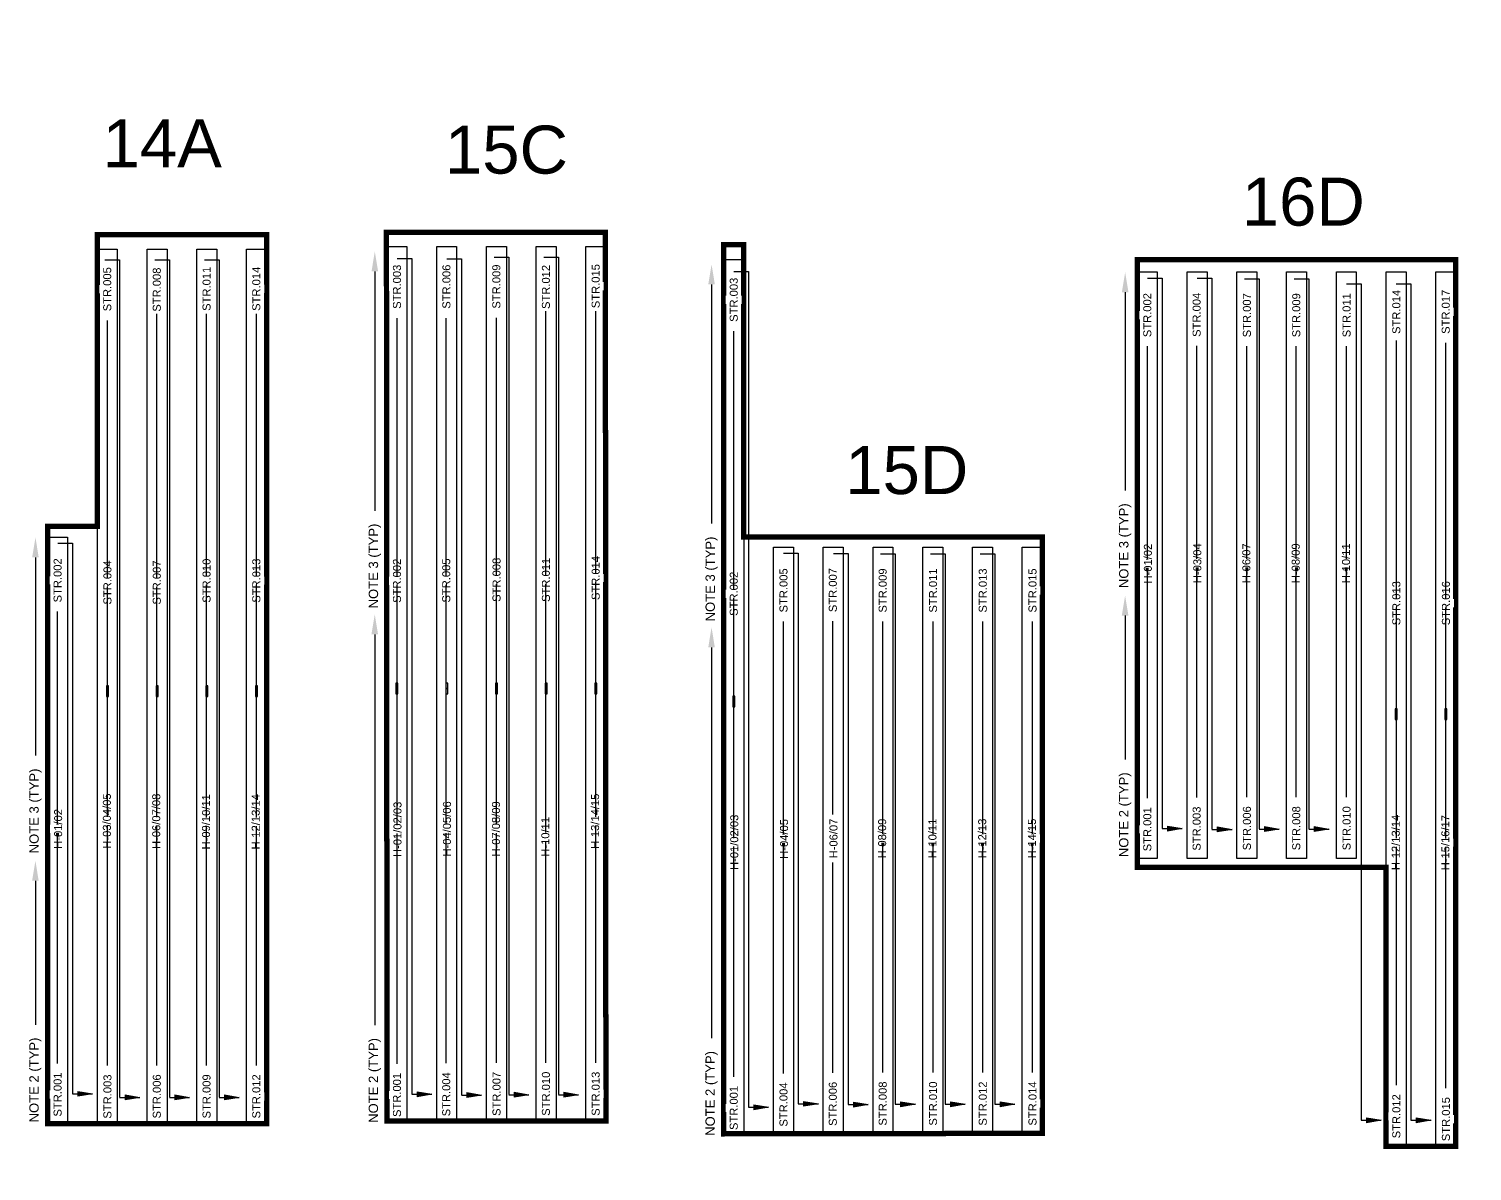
# Model space of a CAD drawing. Header units: inches. Extents: x -4 to 3761, y -12 to 63679.
# Drawn here: x 598 to 1139, y 484 to 912 of the extents above; entities that cross this region are included whole.
import ezdxf
from ezdxf import colors
from ezdxf.entities.mleader import LeaderData, LeaderLine
from ezdxf.math import Vec2, Vec3

# ---------------------------------------------------------------- set-up
doc = ezdxf.new("R2010")
doc.units = ezdxf.units.IN
doc.header["$MEASUREMENT"] = 0
for name, color, linetype in [('E-TEXT', 7, 'Continuous'), ('G-ANNO-TEXT', 1, 'Continuous'), ('JINKO', 210, 'Continuous'), ('PV-LBD ARCHETYPES', 7, 'Continuous'), ('PVcase PV Modules (optimised)', 142, 'Continuous')]:
    doc.layers.add(name, color=color, linetype=linetype)
doc.styles.add('NEI-A', font='arial.ttf')

# ---------------------------------------------------------------- blocks, each defined once
blk = doc.blocks.new('1P87@52DEG F TR ID3 PVBlock')
at = {"layer": 'PVcase PV Modules (optimised)', "color": 0}
for points in [[(0, 0, 0), (0, -327.727, 0), (-7.461, -327.727, 0), (-7.461, 0, 0)], [(-4.10355, -167.724, 0), (-3.35745, -167.724, 0), (-3.35745, -163.724, 0), (-4.10355, -163.724, 0)]]:
    blk.add_polyline3d(points, close=True, dxfattribs=at)
blk.add_polyline3d([(-3.543975, -165.910525, 0), (-3.543975, -165.537475, 0), (-3.7305, -165.724, 0), (-3.917025, -165.537475, 0), (-3.917025, -165.910525, 0)], dxfattribs=at)
blk = doc.blocks.new('1P58@52DEG F TR ID3 PVBlock')
at = {"layer": 'PVcase PV Modules (optimised)', "color": 0}
for points in [[(0, 0, 0), (0, -219.818, 0), (-7.461, -219.818, 0), (-7.461, 0, 0)], [(-4.10355, -111.909, 0), (-3.35745, -111.909, 0), (-3.35745, -107.909, 0), (-4.10355, -107.909, 0)]]:
    blk.add_polyline3d(points, close=True, dxfattribs=at)
blk.add_polyline3d([(-3.543975, -110.095525, 0), (-3.543975, -109.722475, 0), (-3.7305, -109.909, 0), (-3.917025, -109.722475, 0), (-3.917025, -110.095525, 0)], dxfattribs=at)
blk = doc.blocks.new('_ClosedBlank')
at = {"color": 0, "linetype": 'ByBlock', "lineweight": -2}
for p, q in [((-1, 0.167), (0, 0)), ((-1, 0.167), (-1, -0.167)), ((0, 0), (-1, -0.167))]:
    blk.add_line(p, q, dxfattribs=at)
blk = doc.blocks.new('AR')
h = blk.add_hatch(color=256)
h.dxf.hatch_style = 1
h.paths.add_polyline_path([(0, 0.03), (0, -0.03), (0.18, 0)])
at = {"xscale": 0.1800047113158301, "yscale": 0.1800047113158301, "zscale": 0.1800047113158301}
blk.add_blockref('_ClosedBlank', (0.18, 0), dxfattribs=at)

msp = doc.modelspace()

# ---------------------------------------------------------------- linework, layer by layer
at = {"const_width": 2}
for points in [[(687.05, 835.13), (623.64, 835.13), (623.64, 725.81), (604.99, 725.81), (604.99, 501.97), (687.05, 501.97)], [(814.08, 836), (732.01, 836), (732.21, 502.97), (814.27, 502.97)]]:
    msp.add_lwpolyline(points, close=True, dxfattribs=at)
for points in [[(858.46, 831.39), (865.92, 831.39), (865.92, 721.87), (977.84, 721.87), (977.84, 498.28), (858.46, 498.1), (858.46, 831.39)], [(1013.51, 598), (1106.77, 598), (1106.77, 493.45), (1132.88, 493.45), (1132.88, 825.73), (1013.51, 825.73), (1013.51, 598)]]:
    msp.add_lwpolyline(points, dxfattribs=at)
at = {"layer": 'E-TEXT'}
for p, q in [((626.47, 825.67), (631.97, 825.67)), ((631.97, 825.67), (631.97, 511.8)), ((645.13, 825.69), (650.62, 825.69)), ((663.78, 825.69), (669.28, 825.69)), ((735.97, 826.23), (741.47, 826.23)), ((741.47, 826.23), (741.47, 512.97)), ((754.63, 826.14), (760.13, 826.14)), ((760.13, 826.14), (760.13, 512.68)), ((772.35, 826.67), (777.84, 826.67)), ((777.84, 826.67), (777.84, 512.8)), ((791, 826.69), (796.5, 826.69)), ((862.23, 821.36), (867.73, 821.36)), ((867.73, 821.36), (867.73, 508.11)), ((1017.27, 818.87, -0.13), (1022.77, 818.87, -0.13)), ((1022.77, 818.87, -0.13), (1022.77, 612.56, -0.13)), ((1035.93, 818.79, -0.13), (1041.43, 818.79, -0.13)), ((1041.43, 818.79, -0.13), (1041.43, 612.27, -0.13)), ((1053.65, 818.62, -0.13), (1059.15, 818.62, -0.13)), ((1059.15, 818.62, -0.13), (1059.15, 612.39, -0.13)), ((1072.3, 818.62, -0.13), (1077.8, 818.62, -0.13)), ((1091.89, 816.67, -0.13), (1097.39, 816.67, -0.13)), ((791.8, 524.68), (791.8, 806.51)), ((810.45, 524.68), (810.45, 806.51)), ((627.42, 523.68), (627.42, 803.03)), ((645.92, 523.68), (645.92, 805.51)), ((664.58, 523.68), (664.58, 805.51)), ((683.23, 523.68), (683.23, 805.51)), ((735.96, 524.31), (735.96, 803.79)), ((754.44, 524.56), (754.44, 803.9)), ((773.29, 524.68), (773.29, 804.03)), ((862.22, 519.44), (862.22, 798.93)), ((1110.61, 516.32), (1110.61, 795.51)), ((1017.26, 623.9, -0.13), (1017.26, 793.35, -0.13)), ((1035.75, 624.15, -0.13), (1035.75, 793.46, -0.13)), ((1054.59, 624.27, -0.13), (1054.59, 793.3, -0.13)), ((1073.1, 624.27, -0.13), (1073.1, 793.3, -0.13)), ((1091.96, 624.27, -0.13), (1091.96, 793.3, -0.13)), ((1129.2, 515.22), (1129.2, 794.56)), ((608.75, 719.45), (614.25, 719.45)), ((614.25, 719.45), (614.25, 513.14)), ((880.88, 715.7), (886.38, 715.7)), ((886.38, 715.7), (886.38, 509.39)), ((899.54, 715.61), (905.04, 715.61)), ((905.04, 715.61), (905.04, 509.09)), ((917.26, 715.45), (922.75, 715.45)), ((935.91, 715.45), (941.41, 715.45)), ((941.41, 715.45), (941.41, 509.21)), ((954.56, 715.45), (960.06, 715.45)), ((608.74, 524.48), (608.74, 693.93)), ((880.87, 520.72), (880.87, 690.17)), ((899.35, 520.98), (899.35, 690.28)), ((918.05, 521.09), (918.05, 690.12)), ((936.91, 521.09), (936.91, 690.12)), ((955.57, 521.09), (955.57, 690.12)), ((974.22, 521.09), (974.22, 690.12)), ((1022.77, 612.52, -0.13), (1030.33, 612.52, -0.13)), ((1041.43, 612.23, -0.13), (1048.99, 612.23, -0.13)), ((1059.15, 612.34, -0.13), (1066.7, 612.34, -0.13)), ((614.25, 513.1), (621.81, 513.1)), ((631.97, 511.75), (639.53, 511.75)), ((741.47, 512.93), (749.03, 512.93)), ((760.13, 512.63), (767.69, 512.63)), ((777.84, 512.75), (785.4, 512.75)), ((886.38, 509.34), (893.94, 509.34)), ((905.04, 509.05), (912.6, 509.05)), ((941.41, 509.16), (948.96, 509.16)), ((867.73, 508.06), (875.29, 508.06))]:
    msp.add_line(p, q, dxfattribs=at)

# ---------------------------------------------------------------- block references
at = {"layer": 'E-TEXT', "xscale": 30.78777906583937, "yscale": 30.78777906583937, "zscale": 30.78777906583937}
for p in [(1024.79, 612.52, -0.13), (1043.45, 612.23, -0.13), (1061.16, 612.34, -0.13), (1079.81, 612.34, -0.13), (616.27, 513.1), (633.99, 511.75), (652.64, 511.75), (671.29, 511.75), (743.49, 512.93), (762.14, 512.63), (779.86, 512.75), (798.51, 512.75), (869.74, 508.06), (888.4, 509.34), (907.05, 509.05), (924.77, 509.16), (943.42, 509.16), (962.07, 509.16), (1118.05, 503.17)]:
    msp.add_blockref('AR', p, dxfattribs=at)
at = {"layer": 'JINKO'}
for name, p in [('1P87@52DEG F TR ID3 PVBlock', (631.1, 829.7)), ('1P87@52DEG F TR ID3 PVBlock', (649.75, 829.7)), ('1P87@52DEG F TR ID3 PVBlock', (668.4, 829.7)), ('1P87@52DEG F TR ID3 PVBlock', (687.05, 829.7)), ('1P87@52DEG F TR ID3 PVBlock', (739.67, 830.7)), ('1P87@52DEG F TR ID3 PVBlock', (758.32, 830.7)), ('1P87@52DEG F TR ID3 PVBlock', (776.97, 830.7)), ('1P87@52DEG F TR ID3 PVBlock', (795.62, 830.7)), ('1P87@52DEG F TR ID3 PVBlock', (814.27, 830.7)), ('1P87@52DEG F TR ID3 PVBlock', (865.92, 825.83)), ('1P58@52DEG F TR ID3 PVBlock', (1020.97, 821.18, -0.13)), ('1P58@52DEG F TR ID3 PVBlock', (1039.62, 821.18, -0.13)), ('1P58@52DEG F TR ID3 PVBlock', (1058.27, 821.18, -0.13)), ('1P58@52DEG F TR ID3 PVBlock', (1076.92, 821.18, -0.13)), ('1P58@52DEG F TR ID3 PVBlock', (1095.58, 821.18, -0.13)), ('1P87@52DEG F TR ID3 PVBlock', (1114.23, 821.18)), ('1P87@52DEG F TR ID3 PVBlock', (1132.88, 821.18)), ('1P58@52DEG F TR ID3 PVBlock', (612.45, 721.79)), ('1P58@52DEG F TR ID3 PVBlock', (884.58, 718.04)), ('1P58@52DEG F TR ID3 PVBlock', (903.23, 718.04)), ('1P58@52DEG F TR ID3 PVBlock', (921.88, 718.04)), ('1P58@52DEG F TR ID3 PVBlock', (940.53, 718.04)), ('1P58@52DEG F TR ID3 PVBlock', (959.18, 718.04)), ('1P58@52DEG F TR ID3 PVBlock', (977.84, 718.04))]:
    msp.add_blockref(name, p, dxfattribs=at)

# ---------------------------------------------------------------- texts
at = {"layer": 'PV-LBD ARCHETYPES', "style": 'NEI-A'}
for s, p in [('14A', (625.57, 860.38)), ('15C', (753.93, 858.03)), ('16D', (1052.66, 838.53)), ('15D', (904, 737.91))]:
    msp.add_text(s, height=18, dxfattribs=at).set_placement(p)

# ---------------------------------------------------------------- leaders
at = {"layer": 'G-ANNO-TEXT'}
ml = msp.add_multileader_mtext('Standard', dxfattribs=at)
ml.set_content('NOTE 3 (TYP)', color=256, style='NEI-A')
ml.set_leader_properties()
ml.build(insert=Vec2(0, 0))
ml.multileader.update_dxf_attribs({"dogleg_length": 0.0625, "arrow_head_size": 7.5, "scale": 60})
ctx = ml.context
ctx.base_point, ctx.scale, ctx.char_height, ctx.arrow_head_size, ctx.landing_gap_size, ctx.plane_origin, ctx.plane_x_axis, ctx.plane_y_axis = Vec3(1008.94, 697.26, -0.13), 60, 3.5, 7.5, 5.4, Vec3(1087.07, 627.99, -0.13), Vec3(0, 1), Vec3(-1, 0)
notes = []
notes.append((ctx, [(1, (1, 1, 0), (1008.94, 743.05, -0.13), (0, -1), 3.75, [(0, [(1008.94, 821.07, -0.13)], 0, [])])]))
ctx.mtext.insert, ctx.mtext.text_direction, ctx.mtext.rotation, ctx.mtext.width, ctx.mtext.flow_direction = Vec3(1006.67, 702.66, -0.13), Vec3(0, 1), 1.570796, 1027, 5
ml = msp.add_multileader_mtext('Standard', dxfattribs=at)
ml.set_content('NOTE 3 (TYP)', color=256, style='NEI-A')
ml.set_leader_properties()
ml.build(insert=Vec2(0, 0))
ml.multileader.update_dxf_attribs({"dogleg_length": 0.0625, "arrow_head_size": 7.5, "scale": 60})
ctx = ml.context
ctx.base_point, ctx.scale, ctx.char_height, ctx.arrow_head_size, ctx.landing_gap_size, ctx.plane_origin, ctx.plane_x_axis, ctx.plane_y_axis = Vec3(727.64, 689.65), 60, 3.5, 7.5, 5.4, Vec3(805.77, 620.39), Vec3(0, 1), Vec3(-1, 0)
notes.append((ctx, [(1, (1, 1, 0), (727.64, 735.44), (0, -1), 3.75, [(0, [(727.64, 828.86)], 0, [])])]))
ctx.mtext.insert, ctx.mtext.text_direction, ctx.mtext.rotation, ctx.mtext.width, ctx.mtext.flow_direction = Vec3(725.37, 695.05), Vec3(0, 1), 1.570796, 1027, 5
ml = msp.add_multileader_mtext('Standard', dxfattribs=at)
ml.set_content('NOTE 3 (TYP)', color=256, style='NEI-A')
ml.set_leader_properties()
ml.build(insert=Vec2(0, 0))
ml.multileader.update_dxf_attribs({"dogleg_length": 0.0625, "arrow_head_size": 7.5, "scale": 60})
ctx = ml.context
ctx.base_point, ctx.scale, ctx.char_height, ctx.arrow_head_size, ctx.landing_gap_size, ctx.plane_origin, ctx.plane_x_axis, ctx.plane_y_axis = Vec3(853.89, 684.79), 60, 3.5, 7.5, 5.4, Vec3(932.03, 615.52), Vec3(0, 1), Vec3(-1, 0)
notes.append((ctx, [(1, (1, 1, 0), (853.89, 730.57), (0, -1), 3.75, [(0, [(853.89, 823.99)], 0, [])])]))
ctx.mtext.insert, ctx.mtext.text_direction, ctx.mtext.rotation, ctx.mtext.width, ctx.mtext.flow_direction = Vec3(851.63, 690.19), Vec3(0, 1), 1.570796, 1027, 5
ml = msp.add_multileader_mtext('Standard', dxfattribs=at)
ml.set_content('NOTE 3 (TYP)', color=256, style='NEI-A')
ml.set_leader_properties()
ml.build(insert=Vec2(0, 0))
ml.multileader.update_dxf_attribs({"dogleg_length": 0.0625, "arrow_head_size": 7.5, "scale": 60})
ctx = ml.context
ctx.base_point, ctx.scale, ctx.char_height, ctx.arrow_head_size, ctx.landing_gap_size, ctx.plane_origin, ctx.plane_x_axis, ctx.plane_y_axis = Vec3(600.42, 597.84), 60, 3.5, 7.5, 5.4, Vec3(678.55, 528.57), Vec3(0, 1), Vec3(-1, 0)
notes.append((ctx, [(1, (1, 1, 0), (600.42, 643.62), (0, -1), 3.75, [(0, [(600.42, 721.65)], 0, [])])]))
ctx.mtext.insert, ctx.mtext.text_direction, ctx.mtext.rotation, ctx.mtext.width, ctx.mtext.flow_direction = Vec3(598.15, 603.24), Vec3(0, 1), 1.570796, 1027, 5
ml = msp.add_multileader_mtext('Standard', dxfattribs=at)
ml.set_content('NOTE 3 (TYP)', color=256, style='NEI-A')
ml.set_leader_properties()
ml.build(insert=Vec2(0, 0))
ml.multileader.update_dxf_attribs({"dogleg_length": 0.0625, "arrow_head_size": 7.5, "scale": 60})
ctx = ml.context
ctx.base_point, ctx.scale, ctx.char_height, ctx.arrow_head_size, ctx.landing_gap_size, ctx.plane_origin, ctx.plane_x_axis, ctx.plane_y_axis = Vec3(783.15, 267.21), 60, 3.5, 7.5, 5.4, Vec3(861.28, 197.95), Vec3(0, 1), Vec3(-1, 0)
notes.append((ctx, [(1, (1, 1, 0), (783.15, 313), (0, -1), 3.75, [(0, [(783.15, 406.42)], 0, [])])]))
ctx.mtext.insert, ctx.mtext.text_direction, ctx.mtext.rotation, ctx.mtext.width, ctx.mtext.flow_direction = Vec3(780.88, 272.61), Vec3(0, 1), 1.570796, 1027, 5
ml = msp.add_multileader_mtext('Standard', dxfattribs=at)
ml.set_content('NOTE 2 (TYP)', color=256, style='NEI-A')
ml.set_leader_properties()
ml.build(insert=Vec2(0, 0))
ml.multileader.update_dxf_attribs({"dogleg_length": 0.0625, "arrow_head_size": 7.5, "scale": 60})
ctx = ml.context
ctx.base_point, ctx.scale, ctx.char_height, ctx.arrow_head_size, ctx.landing_gap_size, ctx.plane_origin, ctx.plane_x_axis, ctx.plane_y_axis = Vec3(1008.92, 596.41, -0.13), 60, 3.5, 7.5, 5.4, Vec3(1087.06, 527.14, -0.13), Vec3(0, 1), Vec3(-1, 0)
notes.append((ctx, [(1, (1, 1, 0), (1008.92, 642.19, -0.13), (0, -1), 3.75, [(0, [(1008.92, 699.88, -0.13)], 0, [])])]))
ctx.mtext.insert, ctx.mtext.text_direction, ctx.mtext.rotation, ctx.mtext.width, ctx.mtext.flow_direction = Vec3(1006.66, 601.81, -0.13), Vec3(0, 1), 1.570796, 55.295, 5
ml = msp.add_multileader_mtext('Standard', dxfattribs=at)
ml.set_content('NOTE 2 (TYP)', color=256, style='NEI-A')
ml.set_leader_properties()
ml.build(insert=Vec2(0, 0))
ml.multileader.update_dxf_attribs({"dogleg_length": 0.0625, "arrow_head_size": 7.5, "scale": 60})
ctx = ml.context
ctx.base_point, ctx.scale, ctx.char_height, ctx.arrow_head_size, ctx.landing_gap_size, ctx.plane_origin, ctx.plane_x_axis, ctx.plane_y_axis = Vec3(600.4, 496.99), 60, 3.5, 7.5, 5.4, Vec3(678.53, 427.72), Vec3(0, 1), Vec3(-1, 0)
notes.append((ctx, [(1, (1, 1, 0), (600.4, 542.77), (0, -1), 3.75, [(0, [(600.4, 600.46)], 0, [])])]))
ctx.mtext.insert, ctx.mtext.text_direction, ctx.mtext.rotation, ctx.mtext.width, ctx.mtext.flow_direction = Vec3(598.13, 502.39), Vec3(0, 1), 1.570796, 55.295, 5
ml = msp.add_multileader_mtext('Standard', dxfattribs=at)
ml.set_content('NOTE 2 (TYP)', color=256, style='NEI-A')
ml.set_leader_properties()
ml.build(insert=Vec2(0, 0))
ml.multileader.update_dxf_attribs({"dogleg_length": 0.0625, "arrow_head_size": 7.5, "scale": 60})
ctx = ml.context
ctx.base_point, ctx.scale, ctx.char_height, ctx.arrow_head_size, ctx.landing_gap_size, ctx.plane_origin, ctx.plane_x_axis, ctx.plane_y_axis = Vec3(727.62, 496.82), 60, 3.5, 7.5, 5.4, Vec3(805.75, 427.55), Vec3(0, 1), Vec3(-1, 0)
notes.append((ctx, [(1, (1, 1, 0), (727.62, 542.6), (0, -1), 3.75, [(0, [(727.62, 692.83)], 0, [])])]))
ctx.mtext.insert, ctx.mtext.text_direction, ctx.mtext.rotation, ctx.mtext.width, ctx.mtext.flow_direction = Vec3(725.35, 502.22), Vec3(0, 1), 1.570796, 55.295, 5
ml = msp.add_multileader_mtext('Standard', dxfattribs=at)
ml.set_content('NOTE 2 (TYP)', color=256, style='NEI-A')
ml.set_leader_properties()
ml.build(insert=Vec2(0, 0))
ml.multileader.update_dxf_attribs({"dogleg_length": 0.0625, "arrow_head_size": 7.5, "scale": 60})
ctx = ml.context
ctx.base_point, ctx.scale, ctx.char_height, ctx.arrow_head_size, ctx.landing_gap_size, ctx.plane_origin, ctx.plane_x_axis, ctx.plane_y_axis = Vec3(853.88, 491.95), 60, 3.5, 7.5, 5.4, Vec3(932.01, 422.68), Vec3(0, 1), Vec3(-1, 0)
notes.append((ctx, [(1, (1, 1, 0), (853.88, 537.74), (0, -1), 3.75, [(0, [(853.88, 687.96)], 0, [])])]))
ctx.mtext.insert, ctx.mtext.text_direction, ctx.mtext.rotation, ctx.mtext.width, ctx.mtext.flow_direction = Vec3(851.61, 497.35), Vec3(0, 1), 1.570796, 55.295, 5
ml = msp.add_multileader_mtext('Standard', dxfattribs=at)
ml.set_content('NOTE 2 (TYP)', color=256, style='NEI-A')
ml.set_leader_properties()
ml.build(insert=Vec2(0, 0))
ml.multileader.update_dxf_attribs({"dogleg_length": 0.0625, "arrow_head_size": 7.5, "scale": 60})
ctx = ml.context
ctx.base_point, ctx.scale, ctx.char_height, ctx.arrow_head_size, ctx.landing_gap_size, ctx.plane_origin, ctx.plane_x_axis, ctx.plane_y_axis = Vec3(783.13, 74.38), 60, 3.5, 7.5, 5.4, Vec3(861.26, 5.11), Vec3(0, 1), Vec3(-1, 0)
notes.append((ctx, [(1, (1, 1, 0), (783.13, 120.16), (0, -1), 3.75, [(0, [(783.13, 270.39)], 0, [])])]))
ctx.mtext.insert, ctx.mtext.text_direction, ctx.mtext.rotation, ctx.mtext.width, ctx.mtext.flow_direction = Vec3(780.86, 79.78), Vec3(0, 1), 1.570796, 55.295, 5
for ctx, leaders in notes:
    for number, flags, end, landing, length, lines in leaders:
        leader = LeaderData()
        leader.index, (leader.has_last_leader_line, leader.has_dogleg_vector, leader.attachment_direction) = number, flags
        leader.last_leader_point, leader.dogleg_vector, leader.dogleg_length = Vec3(end), Vec3(landing), length
        for number, points, colour, breaks in lines:
            line = LeaderLine()
            line.index, line.vertices, line.color, line.breaks = number, Vec3.list(points), colors.encode_raw_color(colour), breaks
            leader.lines.append(line)
        ctx.leaders.append(leader)

# ---------------------------------------------------------------- next in the draw order: texts
at = {"layer": 'G-ANNO-TEXT', "char_height": 3, "attachment_point": 5, "rotation": 90, "style": 'NEI-A', "bg_fill": 3, "box_fill_scale": 1.5, "bg_fill_color": 256, "bg_fill_transparency": 0}
for s, width, insert in [('STR.005', 0.0823, (627.35, 814.69)), ('STR.008', 0.0963, (645.92, 814.54)), ('STR.011', 0.0963, (664.58, 814.85)), ('STR.014', 0.0963, (683.23, 814.85)), ('STR.003', 0.0963, (735.96, 815.61)), ('STR.006', 0.0823, (754.5, 815.66)), ('STR.009', 0.0823, (773.22, 815.69)), ('STR.012', 0.0963, (791.8, 815.54)), ('STR.015', 0.0963, (810.45, 815.85)), ('STR.003', 0.0963, (862.22, 810.74)), ('STR.002', 0.0963, (1017.26, 804.99, -0.13)), ('STR.004', 0.0963, (1035.75, 805.1, -0.13)), ('STR.007', 0.0963, (1054.59, 804.94, -0.13)), ('STR.009', 0.0963, (1073.1, 804.94, -0.13)), ('STR.011', 0.0963, (1091.96, 804.94, -0.13)), ('STR.014', 0.0963, (1110.61, 806.19)), ('STR.017', 0.0823, (1129.13, 806.23)), ('STR.014', 0.0963, (810.45, 706.45)), ('STR.002', 0.0963, (608.74, 705.57)), ('STR.004', 0.0963, (627.42, 704.77)), ('STR.007', 0.0963, (645.92, 704.75)), ('STR.010', 0.0963, (664.58, 705.45)), ('STR.013', 0.0963, (683.23, 705.45)), ('STR.002', 0.0963, (735.96, 705.4)), ('STR.005', 0.0963, (754.44, 705.51)), ('STR.008', 0.0963, (773.29, 705.77)), ('STR.011', 0.0963, (791.8, 705.75)), ('STR.005', 0.0963, (880.87, 701.81)), ('STR.007', 0.0963, (899.35, 701.92)), ('STR.009', 0.0963, (918.05, 701.76)), ('STR.011', 0.0963, (936.91, 701.76)), ('STR.013', 0.0963, (955.57, 701.76)), ('STR.015', 0.0963, (974.22, 701.76)), ('STR.002', 0.0963, (862.22, 700.53)), ('STR.013', 0.0963, (1110.61, 696.99)), ('STR.016', 0.0963, (1129.2, 697)), ('STR.001', 0.0823, (1017.26, 612.26, -0.13)), ('STR.003', 0.0823, (1035.75, 612.51, -0.13)), ('STR.006', 0.0823, (1054.59, 612.63, -0.13)), ('STR.008', 0.0823, (1073.1, 612.63, -0.13)), ('STR.010', 0.0823, (1091.96, 612.63, -0.13)), ('STR.001', 0.0823, (608.74, 512.84)), ('STR.003', 0.0963, (627.42, 512.07)), ('STR.006', 0.0963, (645.92, 512.14)), ('STR.009', 0.0963, (664.58, 512.14)), ('STR.012', 0.0963, (683.23, 512.14)), ('STR.001', 0.0823, (735.96, 512.67)), ('STR.004', 0.0823, (754.44, 512.92)), ('STR.007', 0.0963, (773.29, 513.07)), ('STR.010', 0.0963, (791.8, 513.14)), ('STR.013', 0.0963, (810.45, 513.14)), ('STR.001', 0.0823, (862.22, 507.8)), ('STR.004', 0.0823, (880.87, 509.08)), ('STR.006', 0.0823, (899.35, 509.33)), ('STR.008', 0.0823, (918.05, 509.45)), ('STR.010', 0.0823, (936.91, 509.45)), ('STR.012', 0.0823, (955.57, 509.45)), ('STR.014', 0.0823, (974.22, 509.45)), ('STR.012', 0.0823, (1110.61, 504.68))]:
    msp.add_mtext_dynamic_manual_height_columns(s, width=width, gutter_width=0.561, heights=[0], dxfattribs=dict(at, insert=insert))
at = {"layer": 'G-ANNO-TEXT', "char_height": 3, "width": 0.0823, "attachment_point": 5, "rotation": 90, "style": 'NEI-A', "bg_fill": 3, "box_fill_scale": 1.5, "bg_fill_color": 256, "bg_fill_transparency": 0}
for s, insert in [('H-01/02', (1017.47, 711.83, -0.13)), ('H-03/04', (1036, 711.98, -0.13)), ('H-06/07', (1054.38, 711.98, -0.13)), ('H-08/09', (1072.89, 711.98, -0.13)), ('H-10/11', (1091.75, 711.98, -0.13)), ('H-03/04/05', (627.21, 615.35)), ('H-06/07/08', (645.72, 615.25)), ('H-09/10/11', (664.37, 615.07)), ('H-12/13/14', (683.02, 615.07)), ('H-01/02/03', (736.16, 612.23)), ('H-04/05/06', (754.7, 612.39)), ('H-07/08/09', (773.08, 612.39)), ('H-13/14/15', (810.24, 615.26)), ('H-01/02', (608.94, 612.4)), ('H-01/02/03', (862.42, 607.37)), ('H-12/13/14', (1110.4, 607.33)), ('H-15/16/17', (1128.99, 607.25)), ('H-10/11', (791.59, 609.44)), ('H-04/05', (881.07, 608.65)), ('H-08/09', (917.85, 608.8)), ('H-10/11', (936.71, 608.8)), ('H-12/13', (955.36, 608.8)), ('H-14/15', (974.01, 608.8))]:
    msp.add_mtext(s, dxfattribs=dict(at, insert=insert))
at = {"layer": 'G-ANNO-TEXT', "insert": (899.61, 608.8), "char_height": 3, "attachment_point": 5, "rotation": 90, "style": 'NEI-A', "bg_fill": 3, "box_fill_scale": 1.5, "bg_fill_color": 256, "bg_fill_transparency": 0}
msp.add_mtext('H-06/07', dxfattribs=at)

# ---------------------------------------------------------------- next in the draw order: linework, layer by layer
at = {"layer": 'E-TEXT'}
for p, q in [((650.62, 825.69), (650.62, 511.8)), ((669.28, 825.69), (669.28, 511.8)), ((796.5, 826.69), (796.5, 512.8)), ((1077.8, 818.62, -0.13), (1077.8, 612.39, -0.13)), ((1097.39, 816.67, -0.13), (1097.39, 503.21, -0.13)), ((1110.54, 816.67), (1116.04, 816.67)), ((1116.04, 816.67), (1116.04, 503.21)), ((922.75, 715.45), (922.75, 509.21)), ((960.06, 715.45), (960.06, 509.21)), ((1077.8, 612.34, -0.13), (1085.36, 612.34, -0.13)), ((650.62, 511.75), (658.18, 511.75)), ((669.28, 511.75), (676.83, 511.75)), ((796.5, 512.75), (804.05, 512.75)), ((922.75, 509.16), (930.31, 509.16)), ((960.06, 509.16), (967.62, 509.16)), ((1097.39, 503.17, -0.13), (1104.94, 503.17, -0.13)), ((1116.04, 503.17), (1123.6, 503.17))]:
    msp.add_line(p, q, dxfattribs=at)

# ---------------------------------------------------------------- next in the draw order: block references
at = {"layer": 'E-TEXT', "xscale": 30.78777906583937, "yscale": 30.78777906583937, "zscale": 30.78777906583937}
msp.add_blockref('AR', (1099.4, 503.17, -0.13), dxfattribs=at)

# ---------------------------------------------------------------- next in the draw order: leaders
at = {"layer": 'G-ANNO-TEXT'}
ml = msp.add_multileader_mtext('Standard', dxfattribs=at)
ml.set_content('NOTE 3 (TYP)', color=256, style='NEI-A')
ml.set_leader_properties()
ml.build(insert=Vec2(0, 0))
ml.multileader.update_dxf_attribs({"dogleg_length": 0.0625, "arrow_head_size": 7.5, "scale": 60})
ctx = ml.context
ctx.base_point, ctx.scale, ctx.char_height, ctx.arrow_head_size, ctx.landing_gap_size, ctx.plane_origin, ctx.plane_x_axis, ctx.plane_y_axis = Vec3(960, 271.36), 60, 3.5, 7.5, 5.4, Vec3(1038.14, 202.09), Vec3(0, 1), Vec3(-1, 0)
notes = []
notes.append((ctx, [(1, (1, 1, 0), (960, 317.14), (0, -1), 3.75, [(0, [(960, 410.56)], 0, [])])]))
ctx.mtext.insert, ctx.mtext.text_direction, ctx.mtext.rotation, ctx.mtext.width, ctx.mtext.flow_direction = Vec3(957.74, 276.76), Vec3(0, 1), 1.570796, 1027, 5
ml = msp.add_multileader_mtext('Standard', dxfattribs=at)
ml.set_content('NOTE 2 (TYP)', color=256, style='NEI-A')
ml.set_leader_properties()
ml.build(insert=Vec2(0, 0))
ml.multileader.update_dxf_attribs({"dogleg_length": 0.0625, "arrow_head_size": 7.5, "scale": 60})
ctx = ml.context
ctx.base_point, ctx.scale, ctx.char_height, ctx.arrow_head_size, ctx.landing_gap_size, ctx.plane_origin, ctx.plane_x_axis, ctx.plane_y_axis = Vec3(959.99, 78.52), 60, 3.5, 7.5, 5.4, Vec3(1038.12, 9.25), Vec3(0, 1), Vec3(-1, 0)
notes.append((ctx, [(1, (1, 1, 0), (959.99, 124.3), (0, -1), 3.75, [(0, [(959.99, 274.53)], 0, [])])]))
ctx.mtext.insert, ctx.mtext.text_direction, ctx.mtext.rotation, ctx.mtext.width, ctx.mtext.flow_direction = Vec3(957.72, 83.92), Vec3(0, 1), 1.570796, 55.295, 5
for ctx, leaders in notes:
    for number, flags, end, landing, length, lines in leaders:
        leader = LeaderData()
        leader.index, (leader.has_last_leader_line, leader.has_dogleg_vector, leader.attachment_direction) = number, flags
        leader.last_leader_point, leader.dogleg_vector, leader.dogleg_length = Vec3(end), Vec3(landing), length
        for number, points, colour, breaks in lines:
            line = LeaderLine()
            line.index, line.vertices, line.color, line.breaks = number, Vec3.list(points), colors.encode_raw_color(colour), breaks
            leader.lines.append(line)
        ctx.leaders.append(leader)

# ---------------------------------------------------------------- next in the draw order: texts
at = {"layer": 'G-ANNO-TEXT', "insert": (1129.2, 503.61), "char_height": 3, "attachment_point": 5, "rotation": 90, "style": 'NEI-A', "bg_fill": 3, "box_fill_scale": 1.5, "bg_fill_color": 256, "bg_fill_transparency": 0}
msp.add_mtext_dynamic_manual_height_columns('STR.015', width=0.0963, gutter_width=0.561, heights=[0], dxfattribs=at)

# ---------------------------------------------------------------- next in the draw order: leaders
at = {"layer": 'G-ANNO-TEXT'}
ml = msp.add_multileader_mtext('Standard', dxfattribs=at)
ml.set_content('NOTE 3 (TYP)', color=256, style='NEI-A')
ml.set_leader_properties()
ml.build(insert=Vec2(0, 0))
ml.multileader.update_dxf_attribs({"dogleg_length": 0.0625, "arrow_head_size": 7.5, "scale": 60})
ctx = ml.context
ctx.base_point, ctx.scale, ctx.char_height, ctx.arrow_head_size, ctx.landing_gap_size, ctx.plane_origin, ctx.plane_x_axis, ctx.plane_y_axis = Vec3(1136.69, 274.89), 60, 3.5, 7.5, 5.4, Vec3(1214.82, 205.62), Vec3(0, 1), Vec3(-1, 0)
notes = []
notes.append((ctx, [(1, (1, 1, 0), (1136.69, 320.68), (0, -1), 3.75, [(0, [(1136.69, 414.09)], 0, [])])]))
ctx.mtext.insert, ctx.mtext.text_direction, ctx.mtext.rotation, ctx.mtext.width, ctx.mtext.flow_direction = Vec3(1134.42, 280.29), Vec3(0, 1), 1.570796, 1027, 5
ml = msp.add_multileader_mtext('Standard', dxfattribs=at)
ml.set_content('NOTE 2 (TYP)', color=256, style='NEI-A')
ml.set_leader_properties()
ml.build(insert=Vec2(0, 0))
ml.multileader.update_dxf_attribs({"dogleg_length": 0.0625, "arrow_head_size": 7.5, "scale": 60})
ctx = ml.context
ctx.base_point, ctx.scale, ctx.char_height, ctx.arrow_head_size, ctx.landing_gap_size, ctx.plane_origin, ctx.plane_x_axis, ctx.plane_y_axis = Vec3(1136.67, 82.06), 60, 3.5, 7.5, 5.4, Vec3(1214.8, 12.79), Vec3(0, 1), Vec3(-1, 0)
notes.append((ctx, [(1, (1, 1, 0), (1136.67, 127.84), (0, -1), 3.75, [(0, [(1136.67, 278.06)], 0, [])])]))
ctx.mtext.insert, ctx.mtext.text_direction, ctx.mtext.rotation, ctx.mtext.width, ctx.mtext.flow_direction = Vec3(1134.4, 87.46), Vec3(0, 1), 1.570796, 55.295, 5
for ctx, leaders in notes:
    for number, flags, end, landing, length, lines in leaders:
        leader = LeaderData()
        leader.index, (leader.has_last_leader_line, leader.has_dogleg_vector, leader.attachment_direction) = number, flags
        leader.last_leader_point, leader.dogleg_vector, leader.dogleg_length = Vec3(end), Vec3(landing), length
        for number, points, colour, breaks in lines:
            line = LeaderLine()
            line.index, line.vertices, line.color, line.breaks = number, Vec3.list(points), colors.encode_raw_color(colour), breaks
            leader.lines.append(line)
        ctx.leaders.append(leader)

doc.saveas('drawing.dxf')
